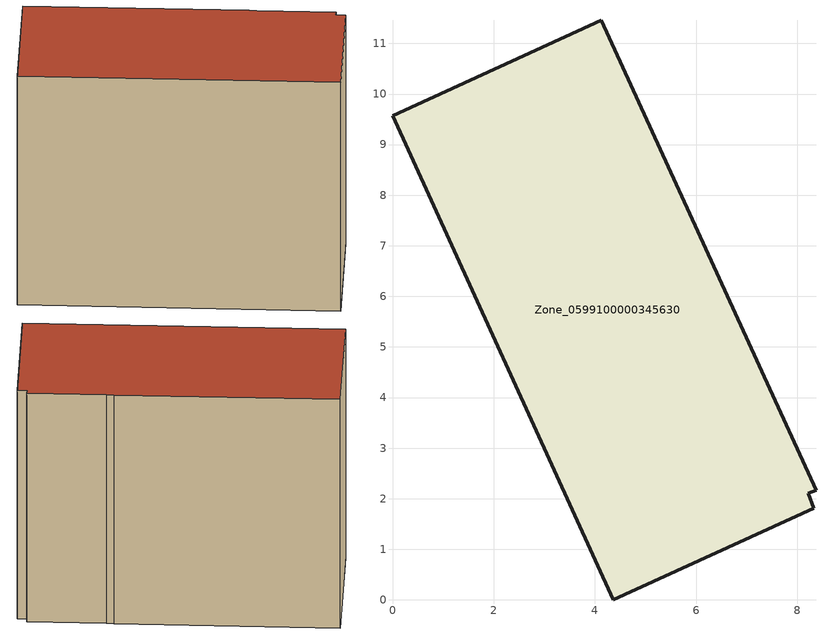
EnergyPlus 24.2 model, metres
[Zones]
Zone_0599100000345630
 floor ground (C_G): 0,9.57 4.13,11.46 7.2,4.74 7.29,4.52 8.37,2.17 8.22,2.11 8.33,1.81 4.37,0 z0
 wall outside (C_F): 8.37,2.17 7.29,4.52 7.2,4.74 4.13,11.46 0,9.57 4.37,0 8.33,1.81 8.22,2.11 8.37,2.17 z0:8.61
 roof outside (C_R): 4.37,0 8.33,1.81 8.22,2.11 8.37,2.17 7.29,4.52 7.2,4.74 4.13,11.46 0,9.57 z8.61
[BUILDING]
Pand.0599100000345630: North Axis=0; Terrain=City; Loads Convergence Tolerance Value=0.04; Temperature Convergence Tolerance Value=0.4; Solar Distribution=FullExterior; Maximum Number of Warmup Days=25; Minimum Number of Warmup Days=1
[Site:Location]
Rotterdam.The.Hague.AP_ZH_NLD Design_Conditions: Latitude=51.96; Longitude=4.45; Time Zone=1; Elevation=-4.5
[SITE:GROUNDTEMPERATURE:BUILDINGSURFACE]
18, 18, 18, 18, 18, 18, 18, 18, 18, 18, 18, 18
[MATERIAL] Thermal Absorptance=0.9; Solar Absorptance=0.7; Visible Absorptance=0.7
Name | Roughness | Thickness | Conductivity | Density | Specific Heat
G.TC.1992-2005 | MediumSmooth | 0.15 | 0.06 | 540 | 1210
F.TC.1992-2005 | Rough | 0.3 | 0.12 | 1920 | 840
R.TC.1992-2005 | MediumRough | 0.2 | 0.08 | 1500 | 1000
[CONSTRUCTION]
C_G: G.TC.1992-2005
C_F: F.TC.1992-2005
C_R: R.TC.1992-2005
[ZONE]
Zone_0599100000345630: Type=1; Multiplier=1; Ceiling Height=Autocalculate; Volume=Autocalculate; Floor Area=autocalculate; Part of Total Floor Area=Yes
[ZONEINFILTRATION:DESIGNFLOWRATE]
Infil_Zone_0599100000345630: Zone or ZoneList or Space or SpaceList=Zone_0599100000345630; Schedule=AlwaysOn; Design Flow Rate Calculation Method=Flow/Area; Flow Rate per Floor Area=0.0015; Constant Term Coefficient=1; Temperature Term Coefficient=0; Velocity Term Coefficient=0; Velocity Squared Term Coefficient=0
[HVACTEMPLATE:ZONE:IDEALLOADSAIRSYSTEM]
Zone_0599100000345630: Maximum Heating Supply Air Temperature=50; Minimum Cooling Supply Air Temperature=13; Maximum Heating Supply Air Humidity Ratio=0.0156; Minimum Cooling Supply Air Humidity Ratio=0.0077; Heating Limit=NoLimit; Cooling Limit=NoLimit; Dehumidification Control Type=ConstantSensibleHeatRatio; Cooling Sensible Heat Ratio=0.7; Dehumidification Setpoint=60; Humidification Control Type=None; Humidification Setpoint=30; Outdoor Air Method=None; Outdoor Air Flow Rate per Person=0.00944; Outdoor Air Flow Rate per Zone Floor Area=0; Outdoor Air Flow Rate per Zone=0; Demand Controlled Ventilation Type=None; Outdoor Air Economizer Type=NoEconomizer; Heat Recovery Type=None; Sensible Heat Recovery Effectiveness=0.7; Latent Heat Recovery Effectiveness=0.65
[ZONECONTROL:THERMOSTAT]
ThermostatControl_Zone_0599100000345630: Zone or ZoneList=Zone_0599100000345630; Control Type Schedule=DualSetpointControlType; Control 1=Thermostat_Zone_0599100000345630; Temperature Difference Between Cutout And Setpoint=0
[THERMOSTATSETPOINT:DUALSETPOINT]
Thermostat_Zone_0599100000345630: Heating Setpoint Temperature Schedule=HeatingSetpoint_Zone_0599100000345630; Cooling Setpoint Temperature Schedule=CoolingSetpoint_Zone_0599100000345630
[SCHEDULE:COMPACT]
HeatingSetpoint_Zone_0599100000345630: Through: 12/31, For: AllDays, Until: 24:00, 21
CoolingSetpoint_Zone_0599100000345630: Through: 12/31, For: AllDays, Until: 24:00, 24
DualSetpointControlType: Through: 12/31, For: AllDays, Until: 24:00, 4
AlwaysOn: Through: 12/31, For: AllDays, Until: 24:00, 1
